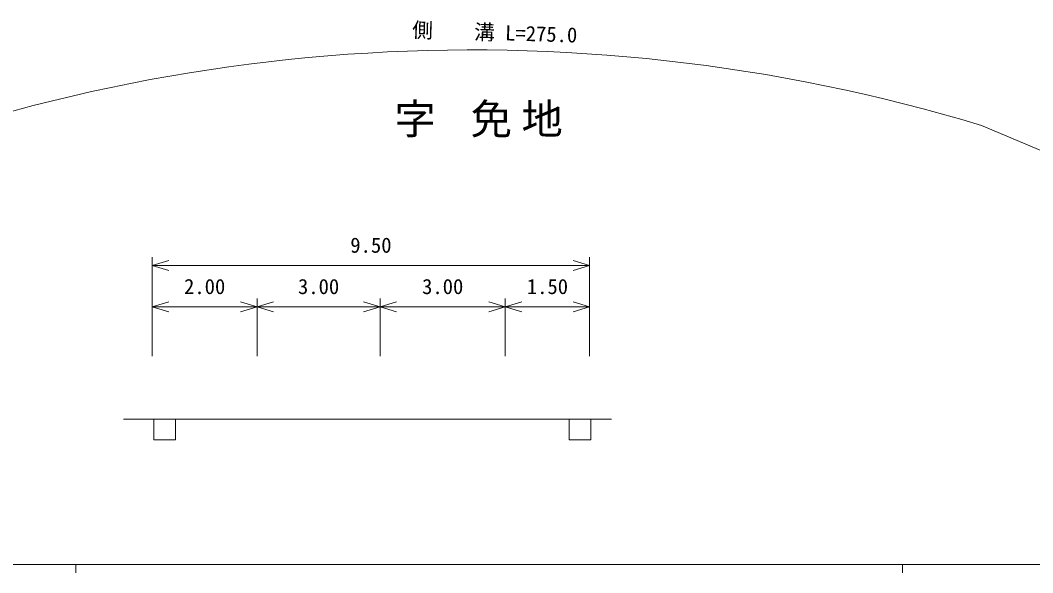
# Model space of a CAD drawing. Units: millimetres, scale not verified. Extents: x 40000 to 680000, y 20000 to 380000.
# Drawn here: x 161280 to 283756, y 204000 to 270805 of the extents above; entities that cross this region are included whole.
import ezdxf
from ezdxf.enums import TextEntityAlignment as Align

# ---------------------------------------------------------------- set-up
doc = ezdxf.new("R2010")
doc.units = ezdxf.units.MM
doc.header["$LTSCALE"] = 1000
for name, color, linetype, lineweight in [('M-BGD', 7, 'Continuous', 13), ('M-STR-HTXT', 7, 'Continuous', 13), ('M-TTL-BAND', 7, 'Continuous', 13)]:
    doc.layers.add(name, color=color, linetype=linetype, lineweight=lineweight)
doc.layers.add('M-BMK-HTXT', color=7, linetype='Continuous')
doc.styles.add('ＭＳ ゴシック', font='')
doc.styles.get('ＭＳ ゴシック').set_extended_font_data('MS Gothic')

msp = doc.modelspace()

# ---------------------------------------------------------------- linework, layer by layer
at = {"layer": 'M-BGD'}
msp.add_line((173788, 222556), (232807, 222556), dxfattribs=at)
for points in [[(177438, 222556), (180075, 222556), (180075, 220077), (177438, 220077)], [(227681, 222556), (230317, 222556), (230317, 220077), (227681, 220077)]]:
    msp.add_lwpolyline(points, close=True, dxfattribs=at)
at = {"layer": 'M-STR-HTXT'}
for p, q in [((277544, 258095), (335391, 233633)), ((177247, 230193), (177247, 242145)), ((177247, 241145), (179247, 241745)), ((230150, 241145), (228150, 241745)), ((230150, 230193), (230150, 242145)), ((177247, 241145), (230150, 241145)), ((177247, 241145), (179247, 240545)), ((230150, 241145), (228150, 240545)), ((177247, 236145), (179247, 236745)), ((189928, 236145), (187928, 236745)), ((189928, 230193), (189928, 237145)), ((189928, 236145), (191928, 236745)), ((204806, 236145), (202806, 236745)), ((204806, 230193), (204806, 237145)), ((204806, 236145), (206806, 236745)), ((219955, 236145), (217955, 236745)), ((219955, 230193), (219955, 237145)), ((219955, 236145), (221955, 236745)), ((230150, 236145), (228150, 236745)), ((177247, 236145), (189928, 236145)), ((177247, 236145), (179247, 235545)), ((189928, 236145), (187928, 235545)), ((189928, 236145), (204806, 236145)), ((189928, 236145), (191928, 235545)), ((204806, 236145), (202806, 235545)), ((204806, 236145), (219955, 236145)), ((204806, 236145), (206806, 235545)), ((219955, 236145), (217955, 235545)), ((219955, 236145), (230150, 236145)), ((219955, 236145), (221955, 235545)), ((230150, 236145), (228150, 235545))]:
    msp.add_line(p, q, dxfattribs=at)
msp.add_arc((215928, 54571), 212646, 73.15658, 114.94606, dxfattribs=at)
at = {"layer": 'M-TTL-BAND'}
for p, q in [((40000, 205000), (579000, 205000)), ((168000, 205000), (168000, 204000)), ((268000, 205000), (268000, 204000))]:
    msp.add_line(p, q, dxfattribs=at)

# ---------------------------------------------------------------- texts
at = {"layer": 'M-BMK-HTXT', "insert": (217301, 258667), "char_height": 3666, "attachment_point": 5, "style": 'ＭＳ ゴシック'}
msp.add_mtext('\\T1.23;字\\~免地', dxfattribs=at)
at = {"layer": 'M-STR-HTXT', "style": 'ＭＳ ゴシック'}
msp.add_text('側\u3000\u3000溝 L=275.0', height=1833, rotation=358.173, dxfattribs=at).set_placement((218678, 269335), align=Align.MIDDLE_CENTER)
for s, p in [('9.50', (203699, 242145)), ('2.00', (183587, 237145)), ('3.00', (197367, 237145)), ('3.00', (212381, 237145)), ('1.50', (225053, 237145))]:
    msp.add_text(s, height=1833, dxfattribs=at).set_placement(p, align=Align.BOTTOM_CENTER)

doc.saveas('drawing.dxf')
